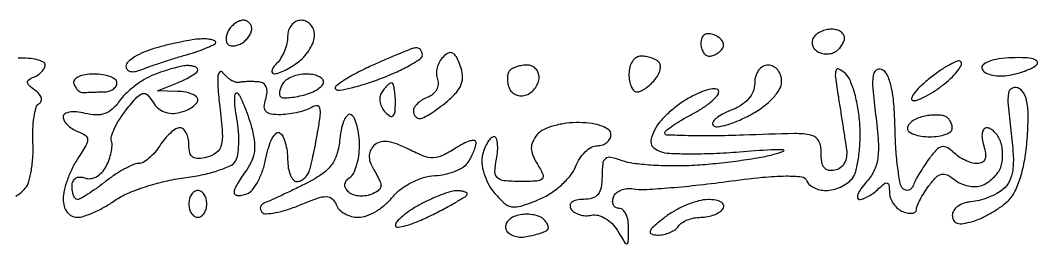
# Model space of a CAD drawing. Extents: x 3.4 to 43.8, y 4.7 to 62.8.
# Drawn here: x 19.06 to 28.64, y 4.74 to 6.85 of the extents above; entities that cross this region are included whole.
import ezdxf

# ---------------------------------------------------------------- set-up
doc = ezdxf.new("R2010")
doc.units = 0
doc.header["$MEASUREMENT"] = 0

msp = doc.modelspace()

# ---------------------------------------------------------------- linework, layer by layer
for points in [[(21.154993, 6.8526, 0.094453), (21.120433, 6.846013, 0.052851), (21.08239, 6.826095, 0.050119), (21.046857, 6.796885, 0.057315), (21.019621, 6.762371, 0.055289), (21.001652, 6.724508, 0.063671), (20.993499, 6.685387, 0.073797), (20.995878, 6.65097, 0.143229), (21.009, 6.627, 0.143229), (21.03297, 6.613878, 0.073797), (21.067387, 6.611499, 0.063671), (21.106508, 6.619652, 0.055289), (21.144371, 6.637621, 0.057315), (21.178885, 6.664857, 0.050119), (21.208095, 6.70039, 0.052851), (21.228013, 6.738433, 0.094453), (21.2346, 6.772993, 0.099038), (21.228523, 6.803374, 0.097945), (21.211215, 6.829215, 0.097945), (21.185374, 6.846523, 0.099038)], [(21.6999, 6.8526, 0.119248), (21.651499, 6.84089, 0.100665), (21.610277, 6.807868, 0.092192), (21.582595, 6.758481, 0.081935), (21.573, 6.70032, -0.056383), (21.565563, 6.634577, -0.038823), (21.543179, 6.562951, -0.039117), (21.510366, 6.496505, -0.062206), (21.47148, 6.44652, 0.0365), (21.437885, 6.407626, 0.107571), (21.42339, 6.375612, 0.256727), (21.429318, 6.355876, 0.205285), (21.45033, 6.347691, 0.08482), (21.491011, 6.356052, 0.02369), (21.550581, 6.382604, 0.023181), (21.616169, 6.419553, 0.022484), (21.67875, 6.462767, 0.052702), (21.735394, 6.516026, 0.044568), (21.78331, 6.58289, 0.04663), (21.816077, 6.652575, 0.086802), (21.8268, 6.713877, 0.090305), (21.817156, 6.766838, 0.095457), (21.789523, 6.81185, 0.099705), (21.748314, 6.841967, 0.108517)], [(25.591014, 6.71418, 0.076022), (25.539297, 6.725455, 0.151817), (25.499012, 6.715664, 0.165347), (25.473573, 6.685664, 0.094172), (25.4646, 6.638445, 0.062212), (25.470534, 6.590938, 0.080499), (25.487985, 6.550697, 0.097959), (25.513847, 6.523764, 0.153789), (25.544207, 6.5142, 0.081728), (25.578123, 6.519781, 0.053444), (25.614179, 6.536447, 0.052295), (25.646816, 6.560963, 0.067219), (25.670621, 6.589935, 0.160704), (25.678436, 6.622591, 0.122111), (25.666545, 6.657673, 0.094924), (25.635878, 6.689996, 0.064087)], [(26.696293, 6.768, 0.057944), (26.646051, 6.762158, 0.050295), (26.595898, 6.744866, 0.052935), (26.55326, 6.719406, 0.093559), (26.525713, 6.689246, 0.108373), (26.513733, 6.655127, 0.099685), (26.516594, 6.618016, 0.095498), (26.533894, 6.583625, 0.090427), (26.56302, 6.557353, 0.078319), (26.602192, 6.540918, 0.059053), (26.648595, 6.535183, 0.059272), (26.694855, 6.540451, 0.080615), (26.7336, 6.5565, 0.06081), (26.765961, 6.582405, 0.051032), (26.793349, 6.616811, 0.053229), (26.811999, 6.654081, 0.089642), (26.8182, 6.688393, 0.151097), (26.808811, 6.718752, 0.09843), (26.78239, 6.744615, 0.081425), (26.742902, 6.76206, 0.063462)], [(20.74815, 6.67577, 0.028542), (20.672802, 6.667558, 0.009315), (20.562823, 6.647061, 0.009249), (20.441275, 6.619704, 0.010304), (20.32515, 6.588751, 0.028736), (20.219862, 6.551678, 0.039868), (20.130967, 6.505883, 0.045169), (20.068118, 6.458533, 0.211796), (20.0502, 6.41813, 0.180369), (20.061862, 6.386853, 0.164585), (20.09164, 6.369376, 0.102214), (20.138843, 6.369339, 0.046321), (20.19825, 6.387424, -0.0127), (20.273762, 6.416079, -0.004456), (20.383577, 6.453495, -0.004421), (20.505128, 6.492515, -0.005162), (20.62125, 6.527352, 0.01205), (20.72663, 6.560555, 0.018807), (20.815433, 6.594686, 0.013545), (20.884717, 6.626599, 0.285409), (20.8962, 6.645077, 0.302522), (20.886664, 6.659396, 0.047861), (20.85271, 6.669901, 0.039599), (20.804892, 6.675923, 0.024405)], [(22.77855, 6.591672, 0.064655), (22.737791, 6.581654, 0.004326), (22.625891, 6.537116, 0.006174), (22.493211, 6.481052, 0.00458), (22.347961, 6.415961, 0.013832), (22.210332, 6.348094, 0.024701), (22.101814, 6.283755, 0.024147), (22.026938, 6.228834, 0.445091), (22.025571, 6.202629, 0.244418), (22.060521, 6.191589, 0.015114), (22.170515, 6.21431, 0.019647), (22.305066, 6.252014, 0.013077), (22.45616, 6.305234, 0.01547), (22.604, 6.366999, 0.02311), (22.72866, 6.430777, 0.019751), (22.822987, 6.489732, 0.248083), (22.842, 6.525694, 0.08742), (22.837178, 6.553062, 0.104648), (22.823362, 6.575231, 0.113199), (22.802737, 6.588728, 0.117012)], [(23.199107, 6.423786, 0.031781), (23.16231, 6.506663, 0.157093), (23.126389, 6.542039, 0.239888), (23.086095, 6.541848, 0.077596), (23.036456, 6.505616, 0.075037), (23.002823, 6.460027, 0.06135), (22.98127, 6.403329, 0.062821), (22.974473, 6.344608, 0.089279), (22.984289, 6.293104, -0.116339), (22.990824, 6.244903, -0.100505), (22.975838, 6.195971, -0.093111), (22.941525, 6.153819, -0.084067), (22.893078, 6.125162, 0.045225), (22.84117, 6.099651, 0.051945), (22.797255, 6.066199, 0.059365), (22.76714, 6.030258, 0.145728), (22.7574, 5.997549, 0.083296), (22.762204, 5.96891, 0.096527), (22.776038, 5.945019, 0.10561), (22.796656, 5.929571, 0.119797), (22.82085, 5.924815, 0.114974), (22.856145, 5.934707, 0.016209), (22.921595, 5.973464, 0.017778), (22.997158, 6.025447, 0.014279), (23.074713, 6.086476, 0.03843), (23.162517, 6.171973, 0.092406), (23.208814, 6.24963, 0.109234), (23.219828, 6.330293, 0.068209)], [(20.62125, 6.424238, 0.042908), (20.566957, 6.416784, 0.012953), (20.486178, 6.396321, 0.012875), (20.396392, 6.368572, 0.013661), (20.309931, 6.336734, 0.041651), (20.222688, 6.293139, 0.027691), (20.130462, 6.22977, 0.027892), (20.047211, 6.157755, 0.04775), (19.987641, 6.08795, -0.057562), (19.921688, 6.013658, -0.097407), (19.85037, 5.971334, -0.094848), (19.766957, 5.958535, -0.052305), (19.66446, 5.973124, 0.035812), (19.584178, 5.987262, 0.06528), (19.517756, 5.985424, 0.100958), (19.473885, 5.968948, 0.258085), (19.458, 5.940223, 0.134132), (19.467904, 5.903968, 0.062299), (19.497969, 5.865051, 0.055165), (19.54202, 5.829548, 0.050477), (19.594065, 5.803289, -0.052916), (19.666492, 5.766304, -0.253458), (19.68783, 5.726913, -0.133359), (19.672217, 5.669416, -0.012433), (19.594065, 5.543415, 0.032754), (19.541976, 5.451279, 0.026279), (19.497969, 5.346177, 0.026998), (19.467572, 5.244311, 0.059072), (19.458, 5.163577, 0.069694), (19.467475, 5.095933, 0.092662), (19.495159, 5.040492, 0.107115), (19.537281, 5.004326, 0.124651), (19.588326, 4.9914, 0.080693), (19.653769, 5.002031, 0.024522), (19.747703, 5.038585, 0.023856), (19.850549, 5.090549, 0.023924), (19.947876, 5.152028, -0.051502), (20.065124, 5.217353, -0.022213), (20.232673, 5.280607, -0.021698), (20.41851, 5.332674, -0.026821), (20.59551, 5.364179, 0.021069), (20.760591, 5.391609, 0.026392), (20.910588, 5.43144, 0.026239), (21.029646, 5.476907, 0.148177), (21.080561, 5.520801, 0.104374), (21.102901, 5.580675, 0.028245), (21.112316, 5.682007, 0.027305), (21.110124, 5.800933, 0.025312), (21.095079, 5.922, -0.014442), (21.078944, 6.032209, -0.033239), (21.074755, 6.115857, -0.071178), (21.082065, 6.161581, -0.55182), (21.099087, 6.16614, -0.092164), (21.125197, 6.131085, -0.014859), (21.160592, 6.053221, -0.015979), (21.197031, 5.957856, -0.013432), (21.229638, 5.854703, -0.033085), (21.257523, 5.725867, -0.06228), (21.259926, 5.619621, -0.07262), (21.236688, 5.527376, -0.064307), (21.187418, 5.441363, 0.016352), (21.142568, 5.377998, 0.018972), (21.104253, 5.314839, 0.018313), (21.076083, 5.259484, 0.097781), (21.068091, 5.226705, 0.252242), (21.077325, 5.207585, 0.130886), (21.102791, 5.197814, 0.077773), (21.142418, 5.199763, 0.040529), (21.189999, 5.213723, 0.135396), (21.241636, 5.251815, 0.044171), (21.293823, 5.331854, 0.040261), (21.338665, 5.4353, 0.035792), (21.368475, 5.548728, -0.026908), (21.394532, 5.655553, -0.049963), (21.428652, 5.737882, -0.077295), (21.464863, 5.785811, -0.343382), (21.497676, 5.789367, -0.140566), (21.526687, 5.757462, -0.042355), (21.550874, 5.695828, -0.038735), (21.567449, 5.61877, -0.033622), (21.573, 5.536307, 0.040346), (21.579391, 5.457237, 0.05969), (21.598631, 5.390461, 0.078502), (21.62687, 5.345064, 0.217761), (21.660255, 5.3298, 0.109313), (21.696027, 5.337715, 0.07227), (21.731374, 5.360864, 0.067406), (21.760949, 5.395127, 0.070324), (21.779834, 5.43555, 0.018208), (21.795359, 5.493855, 0.004306), (21.816865, 5.592238, 0.004426), (21.839624, 5.705825, 0.00435), (21.860505, 5.820456, 0.013799), (21.880216, 5.956491, 0.094037), (21.875411, 6.023843, 0.330925), (21.849085, 6.044823, 0.152307), (21.804376, 6.032518, -0.058328), (21.75094, 6.00642, -0.024951), (21.674605, 5.983813, -0.024277), (21.589944, 5.967577, -0.029345), (21.509313, 5.960929, -0.038303), (21.417308, 5.965807, -0.170004), (21.369649, 5.989797, -0.210467), (21.353166, 6.034565, -0.061389), (21.366964, 6.108416, 0.058269), (21.379095, 6.171182, 0.112102), (21.371542, 6.221586, 0.146965), (21.345288, 6.255145, 0.13212), (21.303751, 6.270418, 0.01609), (21.255455, 6.273197, 0.012253), (21.202465, 6.273239, 0.012426), (21.152746, 6.270823, 0.028227), (21.115453, 6.265953, -0.12812), (21.080379, 6.268361, -0.057795), (21.03833, 6.288099, -0.051832), (20.996273, 6.320599, -0.048722), (20.960819, 6.361684, 0.450004), (20.934618, 6.364591, 0.190057), (20.916798, 6.328618, 0.039878), (20.916287, 6.217513, 0.010151), (20.933467, 6.038023, -0.010462), (20.957384, 5.786496, -0.080221), (20.947204, 5.668724, -0.173849), (20.902655, 5.602273, -0.095333), (20.813151, 5.559493, -0.048091), (20.731128, 5.546284, -0.167234), (20.680086, 5.560292, -0.184445), (20.65147, 5.601519, -0.060567), (20.6424, 5.67612, 0.050038), (20.636208, 5.737836, 0.070019), (20.617759, 5.790024, 0.090165), (20.59054, 5.825136, 0.184942), (20.558517, 5.8374, 0.141582), (20.519083, 5.826005, 0.041561), (20.468235, 5.787698, 0.038101), (20.415587, 5.732956, 0.032883), (20.368967, 5.6682, -0.037159), (20.321509, 5.603455, -0.040973), (20.266392, 5.548702, -0.044928), (20.212047, 5.510689, -0.130887), (20.168159, 5.499, 0.103062), (20.118005, 5.488551, 0.022126), (20.037779, 5.449298, 0.022224), (19.947246, 5.39457, 0.01959), (19.857915, 5.3298, -0.010488), (19.771873, 5.264993, -0.014171), (19.69128, 5.210302, -0.01114), (19.622591, 5.168603, -0.131583), (19.592706, 5.1606, -0.225179), (19.573521, 5.169702, -0.075524), (19.557319, 5.197097, -0.057462), (19.546264, 5.237267, -0.038454), (19.5426, 5.284845, -0.094977), (19.551419, 5.330855, -0.155482), (19.576382, 5.361269, -0.150057), (19.615084, 5.372279, -0.086631), (19.663012, 5.362883, 0.126979), (19.715189, 5.35692, 0.089678), (19.771499, 5.375435, 0.079584), (19.823527, 5.415432, 0.070324), (19.86308, 5.471288, 0.033358), (19.891434, 5.536696, 0.033295), (19.910858, 5.605334, 0.035228), (19.919522, 5.667354, 0.099621), (19.913872, 5.7105, -0.159669), (19.913312, 5.756581, -0.033862), (19.942905, 5.832377, -0.032237), (19.990953, 5.919422, -0.025787), (20.053241, 6.0066, -0.013615), (20.153804, 6.126191, -0.143006), (20.207411, 6.159823, -0.279408), (20.252321, 6.147456, -0.055226), (20.304838, 6.077918, 0.081704), (20.350947, 6.023125, 0.086625), (20.411322, 5.987312, 0.083935), (20.481911, 5.973363, 0.070968), (20.557601, 5.982035, 0.038841), (20.622437, 6.004491, 0.050406), (20.677239, 6.035274, 0.059866), (20.715038, 6.069245, 0.181738), (20.727, 6.101067, 0.225348), (20.713217, 6.130095, 0.071603), (20.671085, 6.155422, 0.055276), (20.609542, 6.173644, 0.037329), (20.53665, 6.181162), (20.3463, 6.186525), (20.53665, 6.263036, 0.019041), (20.609569, 6.295623, 0.027483), (20.671085, 6.330299, 0.026307), (20.716512, 6.362788, 0.228178), (20.727, 6.384574, 0.22349), (20.719091, 6.401385, 0.083306), (20.695936, 6.414798, 0.061814), (20.661745, 6.422998, 0.040661)], [(23.829, 6.4296, 0.039712), (23.782103, 6.425869, 0.035371), (23.73448, 6.414745, 0.037116), (23.693003, 6.398448, 0.084402), (23.665629, 6.379029, 0.127472), (23.649398, 6.351443, 0.058805), (23.642683, 6.310035, 0.052743), (23.645654, 6.262256, 0.049772), (23.65853, 6.215171, 0.104986), (23.684295, 6.175467, 0.099156), (23.724453, 6.148677, 0.096438), (23.772824, 6.138954, 0.093393), (23.821901, 6.147893, 0.078231), (23.867736, 6.174292, 0.065192), (23.90658, 6.215005, 0.066719), (23.932845, 6.26326, 0.09156), (23.9418, 6.311751, 0.094654), (23.933207, 6.356735, 0.096806), (23.908665, 6.394982, 0.098907), (23.872042, 6.420585, 0.103603)], [(24.9006, 6.5142, 0.148195), (24.857583, 6.501164, 0.098894), (24.820935, 6.464498, 0.082425), (24.796226, 6.409686, 0.064853), (24.7878, 6.345, 0.041949), (24.793244, 6.280221, 0.061523), (24.809608, 6.225502, 0.080835), (24.83365, 6.188388, 0.211751), (24.862041, 6.1758, 0.110009), (24.897079, 6.183603, 0.038704), (24.942153, 6.209151, 0.036176), (24.988971, 6.245889, 0.035119), (25.030507, 6.289334, 0.050768), (25.062436, 6.33689, 0.066538), (25.080702, 6.385869, 0.082297), (25.08327, 6.428742, 0.171918), (25.069066, 6.458534, 0.078717), (25.039667, 6.479892, 0.038029), (24.996617, 6.497848, 0.036499), (24.947872, 6.510096, 0.043328)], [(26.0991, 6.4296, 0.131193), (26.05016, 6.416534, 0.103213), (26.009019, 6.379901, 0.089136), (25.981601, 6.324535, 0.070618), (25.9722, 6.258306, -0.097759), (25.956955, 6.181079, -0.081935), (25.913008, 6.109928, -0.071616), (25.842334, 6.049059, -0.051218), (25.748967, 6.002139, 0.029596), (25.667428, 5.965482, 0.056869), (25.608162, 5.925344, 0.09514), (25.578757, 5.888394, 0.328028), (25.583107, 5.859893, 0.237527), (25.622605, 5.846848, 0.032896), (25.709625, 5.865687, 0.031868), (25.816915, 5.903963, 0.021905), (25.93324, 5.960182, 0.034938), (26.049981, 6.034, 0.046525), (26.143735, 6.117343, 0.054518), (26.206037, 6.200635, 0.134116), (26.226, 6.273722, 0.079957), (26.216417, 6.333263, 0.091284), (26.188723, 6.383811, 0.100754), (26.147499, 6.417606, 0.122065)], [(27.914694, 6.460874, 0.299272), (27.883101, 6.467487, 0.029321), (27.808902, 6.433113, 0.029484), (27.717896, 6.377139, 0.018702), (27.618594, 6.301999, 0.018407), (27.528976, 6.223084, 0.04347), (27.469994, 6.156526, 0.102471), (27.449917, 6.113209, 0.473538), (27.464478, 6.094242, 0.106123), (27.51442, 6.103325, 0.025283), (27.591213, 6.139657, 0.024875), (27.677042, 6.191363, 0.022328), (27.760578, 6.253118, 0.02366), (27.833842, 6.318493, 0.039194), (27.888235, 6.380937, 0.047878), (27.919466, 6.432737, 0.3175)], [(28.395754, 6.498384, 0.025067), (28.27175, 6.487481, 0.053721), (28.178688, 6.464198, 0.088856), (28.124035, 6.432194, 0.307556), (28.113764, 6.39465, 0.177358), (28.14062, 6.361492, 0.068915), (28.195803, 6.338072, 0.056856), (28.268616, 6.327056, 0.04389), (28.348864, 6.331164, 0.027509), (28.432572, 6.347601, 0.025909), (28.515698, 6.373378, 0.026835), (28.586862, 6.403983, 0.076527), (28.630854, 6.434899, 0.376373), (28.63328, 6.463192, 0.16976), (28.600065, 6.485918, 0.056627), (28.517885, 6.49839, 0.018766)], [(19.74705, 6.345, 0.040232), (19.665476, 6.338426, 0.072434), (19.601604, 6.318285, 0.114589), (19.564796, 6.288625, 0.251645), (19.558815, 6.254055, 0.059365), (19.574978, 6.219753, 0.06671), (19.598242, 6.191689, 0.076449), (19.624751, 6.173831, 0.136666), (19.650465, 6.169455, -0.013314), (19.682442, 6.171905, -0.004034), (19.73106, 6.173936, -0.004037), (19.785617, 6.175334, -0.004387), (19.8387, 6.1758, 0.064853), (19.887214, 6.182119, 0.082425), (19.928323, 6.200651, 0.098894), (19.955823, 6.228137, 0.148195), (19.9656, 6.2604, 0.231675), (19.949729, 6.292814, 0.072835), (19.901401, 6.320149, 0.055541), (19.830748, 6.33882, 0.036866)], [(21.747193, 6.345, 0.049826), (21.680244, 6.338312, 0.047565), (21.614841, 6.318495, 0.05125), (21.560438, 6.289361, 0.106183), (21.527221, 6.254771, 0.04074), (21.508334, 6.217785, 0.052789), (21.497624, 6.181261, 0.063227), (21.495976, 6.150453, 0.18005), (21.504773, 6.131227, 0.190356), (21.528327, 6.121012, 0.025832), (21.583132, 6.122036, 0.026753), (21.650826, 6.130461, 0.019619), (21.724744, 6.146723, 0.035233), (21.796199, 6.170896, 0.047043), (21.85657, 6.203148, 0.055551), (21.898497, 6.238154, 0.193392), (21.9114, 6.270267, 0.205936), (21.899113, 6.298834, 0.083017), (21.863164, 6.323047, 0.063321), (21.810054, 6.339512, 0.043565)], [(26.826104, 6.348855, 0.06365), (26.76623, 6.392393, 0.477498), (26.738087, 6.380845, 0.105561), (26.732869, 6.315846, 0.006904), (26.760108, 6.128059, -0.000697), (26.782137, 5.988413, -0.000633), (26.8045, 5.844156, -0.000634), (26.824178, 5.715055, -0.002043), (26.836804, 5.629141, -0.072454), (26.836611, 5.561094, -0.092719), (26.816201, 5.50197, -0.102744), (26.777967, 5.458559, -0.110131), (26.726507, 5.435295, -0.101737), (26.667226, 5.435152, -0.181358), (26.626417, 5.46069, -0.129939), (26.603908, 5.514775, -0.043158), (26.599607, 5.601254, 0.122184), (26.576682, 5.710638, 0.228224), (26.507449, 5.765746, 0.061379), (26.34733, 5.781959, 0.003755), (25.86645, 5.767914, -0.005839), (25.582605, 5.760808, -0.009746), (25.343648, 5.762274, -0.003771), (25.143456, 5.768918, -0.402338), (25.1262, 5.786891, -0.228458), (25.137877, 5.811114, -0.015581), (25.200754, 5.858048, -0.019802), (25.282756, 5.910662, -0.013404), (25.38, 5.9643, 0.024486), (25.477183, 6.020747, 0.032407), (25.559246, 6.081843, 0.033906), (25.61817, 6.139271, 0.184674), (25.6338, 6.180145, 0.370829), (25.614585, 6.202491, 0.082411), (25.559983, 6.201722, 0.049473), (25.478939, 6.178645, 0.02525), (25.382508, 6.134797, 0.033323), (25.279645, 6.072596, 0.027189), (25.178373, 5.993207, 0.027997), (25.092977, 5.909535, 0.062135), (25.04046, 5.835269, 0.03271), (25.00035, 5.746881, 0.139809), (24.995608, 5.68974, 0.186915), (25.021901, 5.648227, 0.06766), (25.08415, 5.614098, 0.08056), (25.168844, 5.596432, 0.009943), (25.358129, 5.591703, 0.011538), (25.584841, 5.595781, 0.009305), (25.828048, 5.61031, -0.002979), (26.127185, 5.631982, -0.039828), (26.23728, 5.630523, -0.785763), (26.239757, 5.613672, -0.0326), (26.1414, 5.581126, -0.021742), (25.995439, 5.549879, -0.00898), (25.795598, 5.519786, -0.008865), (25.579832, 5.495131, -0.011279), (25.38, 5.480419, -0.015066), (25.187898, 5.476422, -0.014964), (24.995467, 5.48398, -0.014983), (24.827866, 5.500652, -0.054892), (24.72435, 5.525851, 0.031967), (24.618192, 5.5569, 0.22406), (24.566952, 5.545431, 0.203871), (24.540309, 5.497522, 0.02633), (24.534, 5.377801, -0.042398), (24.525103, 5.273067, -0.127296), (24.495888, 5.208122, -0.153493), (24.442753, 5.172527, -0.071529), (24.359807, 5.1606, 0.046209), (24.294322, 5.154535, 0.115239), (24.250587, 5.135309, 0.200146), (24.23343, 5.106166, 0.174384), (24.240795, 5.071316, 0.113041), (24.272312, 5.039374, 0.067831), (24.320939, 5.016983, 0.062469), (24.378431, 5.007038, 0.063915), (24.436138, 5.011731, -0.11719), (24.49738, 5.01023, -0.068946), (24.565311, 4.981869, -0.062908), (24.629309, 4.93232, -0.062715), (24.679052, 4.868365, 0.003934), (24.749963, 4.751043, 0.304218), (24.768876, 4.742401, 0.357792), (24.781572, 4.756831, 0.004659), (24.784802, 4.88565, 0.046218), (24.779208, 4.958509, 0.066816), (24.759997, 5.020085, 0.087715), (24.730927, 5.061604, 0.198802), (24.69615, 5.076, -0.128753), (24.664201, 5.084366, -0.146393), (24.642284, 5.107064, -0.124237), (24.634258, 5.14135, -0.079949), (24.641477, 5.18175, -0.126693), (24.667031, 5.220048, -0.084189), (24.711933, 5.248346, -0.075125), (24.768938, 5.262562, -0.068832), (24.829403, 5.25996, 0.05877), (24.924666, 5.253945, 0.006073), (25.14947, 5.268916, 0.007491), (25.417712, 5.294104, 0.005923), (25.707022, 5.329122, -0.007193), (26.045511, 5.36922, -0.023775), (26.269649, 5.381782, -0.031275), (26.416696, 5.373821, -0.290922), (26.463796, 5.335512, 0.130526), (26.486506, 5.30095, 0.067358), (26.529646, 5.271729, 0.059796), (26.585403, 5.251918, 0.055544), (26.645691, 5.2452, 0.062654), (26.710566, 5.253361, 0.044213), (26.779949, 5.2778, 0.044559), (26.8432, 5.313687, 0.068338), (26.889586, 5.356178, 0.110334), (26.924053, 5.423539, 0.026348), (26.94926, 5.547582, 0.025818), (26.963625, 5.696485, 0.02302), (26.963395, 5.851924, 0.026759), (26.947631, 6.007446, 0.028766), (26.915519, 6.156614, 0.029966), (26.873231, 6.280288, 0.106795)], [(27.16786, 6.387417, 0.259053), (27.115908, 6.380101, 0.200866), (27.086652, 6.329881, 0.055876), (27.084281, 6.207657, 0.008015), (27.111349, 5.95862, -0.013683), (27.136035, 5.704756, -0.051762), (27.130639, 5.54546, -0.079512), (27.09498, 5.428523, -0.070338), (27.023528, 5.32298, 0.025922), (26.972672, 5.260569, 0.061326), (26.943476, 5.208299, 0.142813), (26.940033, 5.175058, 0.362278), (26.957368, 5.1606, 0.091668), (26.995473, 5.167645, 0.035624), (27.044249, 5.190421, 0.033778), (27.09487, 5.223271, 0.035578), (27.13968, 5.26212, -0.025884), (27.191922, 5.309217, -0.254912), (27.22005, 5.314413, -0.29), (27.237134, 5.293705, -0.031327), (27.2412, 5.228871, 0.085357), (27.250686, 5.173712, 0.066227), (27.278477, 5.119386, 0.066075), (27.319589, 5.074097, 0.084034), (27.3681, 5.045406, 0.043987), (27.416736, 5.0315, 0.081267), (27.457723, 5.030336, 0.130527), (27.484633, 5.041504, 0.233573), (27.495, 5.062486, -0.100087), (27.502133, 5.097762, -0.019962), (27.529588, 5.156241, -0.020381), (27.56767, 5.222814, -0.017753), (27.612745, 5.289287, -0.033613), (27.679153, 5.368358, -0.144659), (27.731975, 5.398441, -0.176755), (27.786367, 5.391908, -0.055884), (27.855822, 5.346297, 0.067144), (27.913494, 5.310249, 0.054566), (27.982843, 5.287611, 0.056276), (28.052826, 5.281009, 0.08723), (28.112236, 5.292582, 0.058399), (28.165807, 5.320681, 0.041692), (28.21838, 5.363462, 0.042196), (28.262247, 5.413473, 0.067426), (28.289504, 5.463241, 0.058082), (28.303656, 5.51858, 0.036139), (28.307818, 5.585521, 0.035918), (28.302267, 5.653107, 0.053212), (28.286994, 5.7105, 0.051875), (28.262335, 5.759037, 0.055941), (28.228735, 5.800123, 0.062929), (28.19172, 5.828136, 0.131286), (28.157048, 5.8374, 0.240446), (28.130471, 5.823835, 0.116912), (28.11544, 5.787698, 0.075065), (28.114809, 5.733038, 0.042282), (28.1295, 5.6682, -0.042163), (28.146453, 5.593463, -0.123093), (28.14089, 5.541267, -0.18603), (28.113918, 5.510452, -0.121584), (28.067521, 5.499, -0.072617), (28.015457, 5.506601, -0.038276), (27.954327, 5.530064, -0.037093), (27.894177, 5.564276, -0.046841), (27.844625, 5.60475, 0.063638), (27.784905, 5.650283, 0.192508), (27.735228, 5.657483, 0.144243), (27.684686, 5.628348, 0.031366), (27.619256, 5.550453, 0.012587), (27.571545, 5.4823, 0.011552), (27.52589, 5.40988, 0.011639), (27.488166, 5.343395, 0.036793), (27.467333, 5.296653, -0.086293), (27.449535, 5.265415, -0.138713), (27.424496, 5.248097, -0.155121), (27.396187, 5.247484, -0.116251), (27.368923, 5.263009, -0.161601), (27.342989, 5.310337, -0.012493), (27.320218, 5.455249, -0.016076), (27.302579, 5.63333, -0.011552), (27.293891, 5.833035, 0.014249), (27.282618, 6.063509, 0.036558), (27.257611, 6.228463, 0.05235), (27.220173, 6.338431, 0.195167)], [(22.550893, 6.2604, 0.158891), (22.53283, 6.254511, 0.035867), (22.507847, 6.233383, 0.033717), (22.481243, 6.203637, 0.027183), (22.456744, 6.168429, 0.11056), (22.442121, 6.126199, 0.077894), (22.444256, 6.075818, 0.072722), (22.462337, 6.025191, 0.074436), (22.494051, 5.982309, 0.062607), (22.538596, 5.947713, 0.339454), (22.56705, 5.951121, 0.178281), (22.584218, 5.98719, 0.02285), (22.5882, 6.07428, 0.018873), (22.585506, 6.145622, 0.030595), (22.577241, 6.205727, 0.031559), (22.565435, 6.249944, 0.322196)], [(28.450001, 6.213262, 0.219101), (28.394306, 6.209638, 0.232518), (28.362748, 6.165201, 0.063119), (28.358842, 6.052126, 0.008189), (28.384914, 5.81148, -0.014119), (28.406937, 5.582925, -0.049197), (28.402423, 5.434899, -0.079848), (28.37216, 5.332802, -0.108056), (28.313119, 5.257167, -0.049773), (28.251411, 5.215558, -0.029885), (28.171173, 5.178366, -0.029718), (28.086068, 5.150646, -0.045098), (28.00936, 5.137848, 0.062351), (27.942084, 5.12423, 0.076169), (27.885088, 5.094824, 0.090259), (27.846812, 5.054746, 0.146633), (27.8334, 5.009996, 0.131442), (27.845962, 4.963035, 0.190618), (27.87919, 4.936639, 0.112911), (27.937014, 4.932601, 0.033773), (28.02375, 4.95224, 0.037137), (28.107247, 4.984092, 0.022422), (28.201053, 5.033346, 0.022397), (28.29034, 5.090971, 0.036202), (28.360034, 5.148526, 0.089641), (28.422846, 5.234794, 0.037874), (28.475491, 5.368609, 0.032862), (28.515295, 5.536033, 0.02344), (28.538531, 5.727382, 0.014244), (28.548275, 5.941481, 0.049346), (28.53698, 6.079558, 0.086404), (28.505056, 6.166312, 0.171502)], [(22.17068, 5.960913, 0.338604), (22.138465, 5.957701, 0.096187), (22.106979, 5.91421, 0.056128), (22.080786, 5.835884, 0.028654), (22.06493, 5.733256, -0.047449), (22.036893, 5.588119, -0.091359), (21.983668, 5.482781, -0.082039), (21.892114, 5.396282, -0.032519), (21.7422, 5.308789, -0.002805), (21.622632, 5.249897, -0.003259), (21.508228, 5.195263, -0.002902), (21.41086, 5.150229, -0.019418), (21.3615, 5.130021, 0.086885), (21.333322, 5.113773, 0.138033), (21.317704, 5.090945, 0.153629), (21.317166, 5.065152, 0.115847), (21.331206, 5.040326, 0.224636), (21.369806, 5.024752, 0.031613), (21.457353, 5.035454, 0.031015), (21.565946, 5.062819, 0.021731), (21.684383, 5.106364, -0.011838), (21.852391, 5.171936, -0.08371), (21.938266, 5.187686, -0.191806), (21.991086, 5.167525, -0.115697), (22.029272, 5.11132, 0.106189), (22.059189, 5.065457, 0.066571), (22.110451, 5.026627, 0.062303), (22.174213, 5.000351, 0.066709), (22.241005, 4.9914, 0.090621), (22.315607, 5.005033, 0.043841), (22.403334, 5.047315, 0.041543), (22.489664, 5.108919, 0.046819), (22.56091, 5.18175, -0.060184), (22.638848, 5.257285, -0.044348), (22.740731, 5.321285, -0.044379), (22.852207, 5.366269, -0.060576), (22.958801, 5.384988, 0.040957), (23.057386, 5.398349, 0.04136), (23.15214, 5.427582, 0.044713), (23.229872, 5.467193, 0.111784), (23.274756, 5.511888, 0.024876), (23.302507, 5.560911, 0.022753), (23.326165, 5.613906, 0.023406), (23.342905, 5.663167, 0.065863), (23.348305, 5.69908, 0.39267), (23.332784, 5.7164, 0.093853), (23.290621, 5.712368, 0.050356), (23.226617, 5.686571, 0.024075), (23.150115, 5.641552, -0.03286), (23.031222, 5.574369, -0.108439), (22.944137, 5.553738, -0.099162), (22.85205, 5.570599, -0.024956), (22.712671, 5.634298, 0.0269), (22.598772, 5.685819, 0.066759), (22.509992, 5.707327, 0.097318), (22.440435, 5.701073, 0.12609), (22.385525, 5.668565, 0.094311), (22.351488, 5.618527, 0.113306), (22.341118, 5.562688, 0.089151), (22.355643, 5.49769, 0.040159), (22.395987, 5.419812, -0.030234), (22.442534, 5.33416, -0.154181), (22.44955, 5.281073, -0.202694), (22.424215, 5.241937, -0.057536), (22.358572, 5.20765, -0.062712), (22.300363, 5.193334, -0.058254), (22.238909, 5.193365, -0.062332), (22.183584, 5.206984, -0.105268), (22.143682, 5.232878, -0.084537), (22.1183, 5.268679, -0.139065), (22.112002, 5.305, -0.141136), (22.125718, 5.338841, -0.088156), (22.157829, 5.367544, 0.137694), (22.193233, 5.406043, 0.043283), (22.222783, 5.479309, 0.039511), (22.243018, 5.570703, 0.034739), (22.2498, 5.6682, 0.029995), (22.24398, 5.76512, 0.036027), (22.226558, 5.854758, 0.038948), (22.201211, 5.925994, 0.150501)], [(27.76995, 5.944423, 0.091313), (27.73561, 5.954674, 0.028435), (27.681649, 5.957436, 0.027366), (27.619786, 5.953692, 0.02704), (27.55845, 5.943213, 0.047538), (27.501808, 5.924549, 0.058671), (27.45389, 5.89644, 0.069823), (27.42124, 5.863677, 0.162467), (27.4104, 5.831197, 0.238509), (27.425604, 5.801136, 0.069935), (27.472528, 5.775829, 0.053548), (27.540894, 5.75852, 0.03526), (27.6219, 5.7528, 0.035819), (27.702903, 5.75861, 0.054247), (27.771272, 5.776185, 0.070965), (27.81814, 5.801891, 0.236101), (27.8334, 5.832407, 0.071459), (27.82868, 5.865262, 0.05757), (27.814762, 5.89815, 0.059019), (27.794223, 5.926127, 0.087066)], [(24.320389, 5.886125, 0.036902), (24.199174, 5.879792, 0.037712), (24.081107, 5.855693, 0.040487), (23.982484, 5.818833, 0.110313), (23.923878, 5.773505, 0.062111), (23.881598, 5.707349, 0.11393), (23.867852, 5.645212, 0.098781), (23.882051, 5.577296, 0.038828), (23.926457, 5.49213, -0.032728), (23.976903, 5.398191, -0.313408), (23.969193, 5.355826, -0.185104), (23.919496, 5.333796, -0.012802), (23.763454, 5.3298, -0.021566), (23.612431, 5.336317, -0.16923), (23.549279, 5.364635, -0.216486), (23.525864, 5.421992, -0.037537), (23.539506, 5.5413, 0.027294), (23.550461, 5.622378, 0.046545), (23.549554, 5.690672, 0.063505), (23.538313, 5.738004, 0.312298), (23.516935, 5.7528, 0.20223), (23.489668, 5.741301, 0.052093), (23.459419, 5.703007, 0.044517), (23.431196, 5.648191, 0.032693), (23.409606, 5.583291, 0.087217), (23.403132, 5.504308, 0.04902), (23.421379, 5.40952, 0.046443), (23.459912, 5.313311, 0.051768), (23.514441, 5.229575, 0.034766), (23.609111, 5.127986, 0.147141), (23.682855, 5.091547, 0.120461), (23.77271, 5.098118, 0.019984), (23.936719, 5.158495, 0.045861), (24.046796, 5.216413, 0.038329), (24.151752, 5.296639, 0.039929), (24.236746, 5.385756, 0.079816), (24.285223, 5.469912, -0.052831), (24.32364, 5.54575, -0.056581), (24.376359, 5.609953, -0.063524), (24.434696, 5.653695, -0.12985), (24.489606, 5.6682, 0.080578), (24.538858, 5.676189, 0.091764), (24.580635, 5.699264, 0.100995), (24.60852, 5.733618, 0.121311), (24.618351, 5.77395, 0.226389), (24.597563, 5.817246, 0.079627), (24.536139, 5.852332, 0.055483), (24.441492, 5.87642, 0.029204)], [(20.727, 5.2452, 0.148195), (20.694737, 5.235423, 0.098894), (20.667251, 5.207923, 0.082425), (20.648719, 5.166814, 0.064853), (20.6424, 5.1183, 0.064853), (20.648719, 5.069786, 0.082425), (20.667251, 5.028677, 0.098894), (20.694737, 5.001177, 0.148195), (20.727, 4.9914, 0.148195), (20.759263, 5.001177, 0.098894), (20.786749, 5.028677, 0.082425), (20.805281, 5.069786, 0.064853), (20.8116, 5.1183, 0.064853), (20.805281, 5.166814, 0.082425), (20.786749, 5.207923, 0.098894), (20.759263, 5.235423, 0.148195)], [(23.15925, 5.241813, 0.066874), (23.103612, 5.232516, 0.01666), (23.016223, 5.202345, 0.016729), (22.917678, 5.160773, 0.016104), (22.82085, 5.112211, 0.022042), (22.731757, 5.058666, 0.029668), (22.656541, 5.002132, 0.029965), (22.601988, 4.949889, 0.188981), (22.5882, 4.914712, 0.454145), (22.608426, 4.897037, 0.035623), (22.687605, 4.913549, 0.029705), (22.796761, 4.951697, 0.015963), (22.9266, 5.010855, 0.00743), (23.056307, 5.077446, 0.01164), (23.165595, 5.138929, 0.005841), (23.25478, 5.193291, 0.258461), (23.265, 5.211741, 0.268794), (23.257681, 5.224372, 0.060924), (23.233936, 5.234376, 0.047331), (23.199768, 5.240681, 0.029982)], [(25.533043, 5.158719, 0.064105), (25.443055, 5.146252, 0.031129), (25.332954, 5.108793, 0.030253), (25.221512, 5.054869, 0.03818), (25.1262, 4.9914, 0.011372), (25.020672, 4.904915, 0.118861), (24.988166, 4.859852, 0.431822), (24.999899, 4.834063, 0.079013), (25.057757, 4.824081, 0.053897), (25.116357, 4.829638, 0.049623), (25.17415, 4.847604, 0.053034), (25.222672, 4.874524, 0.101528), (25.2531, 4.9068, -0.108893), (25.284588, 4.93924, -0.050757), (25.336796, 4.966549, -0.046925), (25.399819, 4.985131, -0.048273), (25.4646, 4.9914, 0.048273), (25.529381, 4.997669, 0.046925), (25.592404, 5.016251, 0.050757), (25.644612, 5.04356, 0.108893), (25.6761, 5.076, 0.229759), (25.67938, 5.108083, 0.175973), (25.656405, 5.135462, 0.092981), (25.605143, 5.153527, 0.040778)], [(23.97846, 4.978201, 0.096218), (23.937212, 5.002, 0.046703), (23.87783, 5.016415, 0.043952), (23.811044, 5.020222, 0.048313), (23.746768, 5.011986, 0.065369), (23.690954, 4.991324, 0.090524), (23.649068, 4.958434, 0.11254), (23.627413, 4.918839, 0.154648), (23.628645, 4.878545, 0.142017), (23.653956, 4.843059, 0.081926), (23.700212, 4.817452, 0.07039), (23.759757, 4.805285, 0.060327), (23.823677, 4.809093, 0.015968), (23.887782, 4.822886, 0.018518), (23.947745, 4.840188, 0.017823), (23.996987, 4.858362, 0.095905), (24.02076, 4.873953, 0.203613), (24.028681, 4.892825, 0.095569), (24.023457, 4.919288, 0.070674), (24.005994, 4.949328, 0.047019)]]:
    msp.add_lwpolyline(points, format="xyb", close=True)
msp.add_lwpolyline([(19.013192, 5.191664, 0.040759), (19.061535, 5.225888, 0.045613), (19.101733, 5.26635, 0.103022), (19.134481, 5.328397, 0.028601), (19.15896, 5.436275, 0.02759), (19.173217, 5.564443, 0.025802), (19.173747, 5.69632, -0.021902), (19.173266, 5.823835, -0.029417), (19.184664, 5.938784, -0.029631), (19.204639, 6.029425, -0.187419), (19.232588, 6.066445, 0.17892), (19.251347, 6.09046, 0.156054), (19.251328, 6.122502, 0.105601), (19.230605, 6.158645, 0.05715), (19.192082, 6.192816, -0.028767), (19.138046, 6.235533, -0.195242), (19.12327, 6.265453, -0.269186), (19.135706, 6.291013, -0.051696), (19.18305, 6.316191, 0.054067), (19.223494, 6.337945, 0.056283), (19.257736, 6.367614, 0.062559), (19.281059, 6.400323, 0.124252), (19.2888, 6.430992, 0.284681), (19.271921, 6.458234, 0.053025), (19.214246, 6.479645, 0.042733), (19.132257, 6.493222, 0.026785), (19.035, 6.495667, 0.027691)], format="xyb")

doc.saveas('drawing.dxf')
